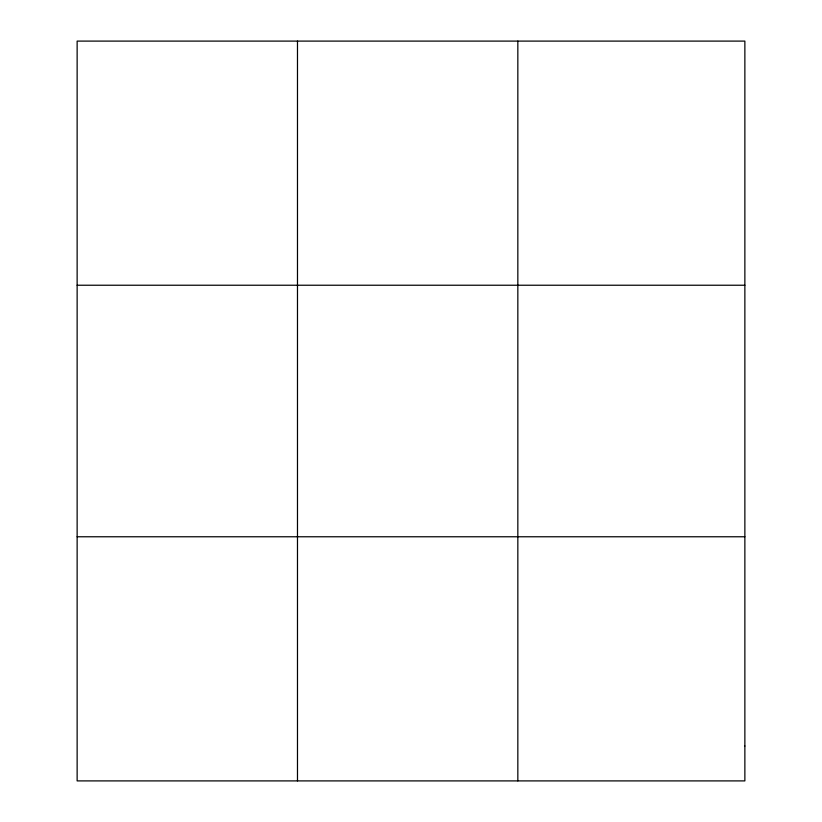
<?xml version="1.0" encoding="UTF-8"?>
<svg xmlns="http://www.w3.org/2000/svg" width="822" height="822" viewBox="0 0 822 822"><rect width="100%" height="100%" fill="white"/><g stroke="black" fill="none" stroke-linecap="round" stroke-linejoin="round"><path stroke-width="1.23" d="M297.482 41.1L297.482 780.9M517.839 41.1L517.839 780.9M77.134 285.234L744.866 285.234M77.134 536.766L744.866 536.766M744.866 746.027L744.866 780.9L77.134 780.9L77.134 41.1L744.866 41.1L744.866 746.027"/></g></svg>
